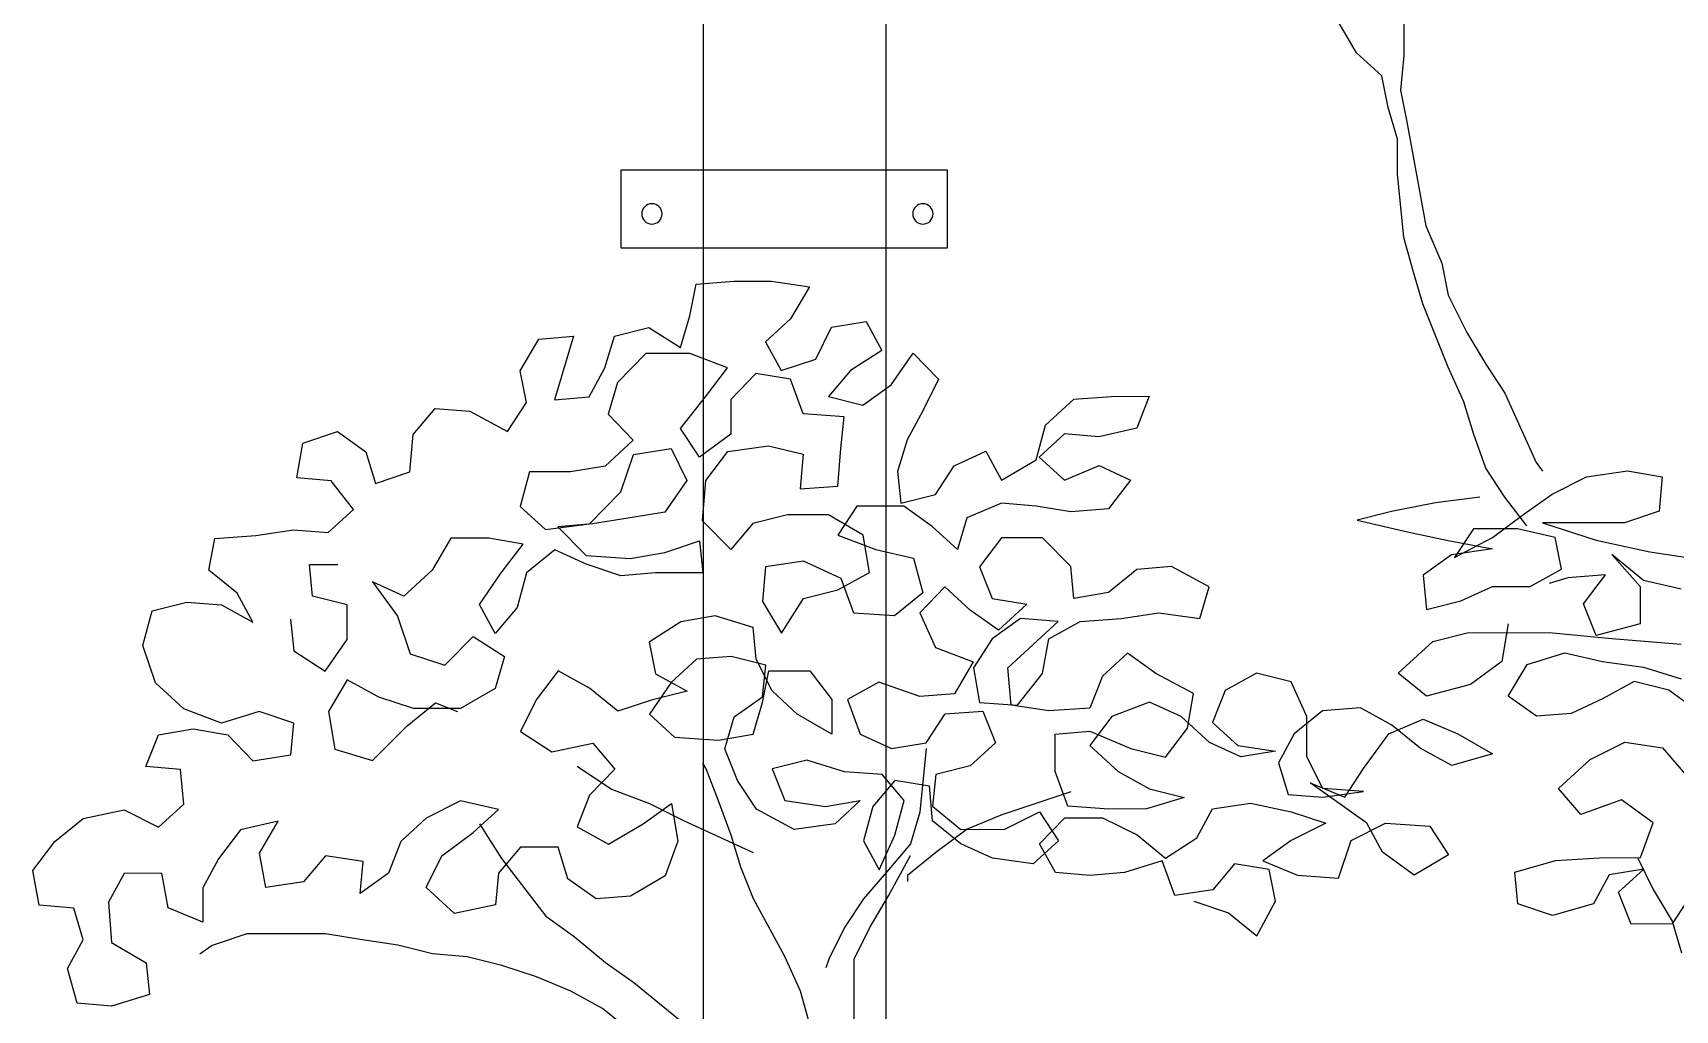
# Model space of a CAD drawing. Header units: inches. Extents: x 295786 to 300745, y 68261 to 70432.
# Drawn here: x 296169.28 to 296201.12, y 70304.6 to 70323.54 of the extents above; entities that cross this region are included whole.
import ezdxf

# ---------------------------------------------------------------- set-up
doc = ezdxf.new("R2010")
doc.units = ezdxf.units.IN
doc.header["$MEASUREMENT"] = 0
for name, color, linetype in [('new line', 2, 'Continuous'), ('POLE', 3, 'Continuous'), ('Tree', 102, 'Continuous')]:
    doc.layers.add(name, color=color, linetype=linetype)

# ---------------------------------------------------------------- blocks, each defined once
blk = doc.blocks.new('SINGLE POST')
at = {"layer": 'POLE', "color": 9}
for p, q in [((118122.677, 38147.414, 6.686), (118122.677, 38225.147, 6.686)), ((118126.218, 38147.405, 6.686), (118126.218, 38225.138, 6.686))]:
    blk.add_line(p, q, dxfattribs=at)
at = {"layer": 'POLE', "color": 9, "elevation": 6.686}
blk.add_lwpolyline([(118121.483, 38205.049), (118127.817, 38205.049), (118127.817, 38203.543), (118121.483, 38203.543)], close=True, dxfattribs=at)
at = {"layer": 'POLE', "color": 9}
for centre in [(118121.962, 38204.2, 6.686), (118127.215, 38204.2, 6.686)]:
    blk.add_circle(centre, 0.197, dxfattribs=at)
blk = doc.blocks.new('T2')
at = {"layer": 'Tree'}
for p, q in [((16.075, 232.408), (16.074, 231.216)), ((17.699, 231.314), (18.349, 232.406)), ((16.831, 230.521), (17.699, 231.314)), ((16.074, 231.216), (16.181, 230.025)), ((16.614, 229.429), (16.831, 230.521)), ((16.181, 230.025), (15.963, 228.933)), ((16.288, 228.337), (16.614, 229.429)), ((15.963, 228.933), (15.31, 225.36)), ((16.286, 227.146), (16.288, 228.337)), ((16.068, 224.962), (16.286, 227.146)), ((15.31, 225.36), (14.767, 224.07)), ((15.742, 223.771), (16.068, 224.962)), ((14.767, 224.07), (14.549, 222.978)), ((15.416, 222.679), (15.742, 223.771)), ((37.835, 223.455), (36.535, 223.257)), ((39.135, 223.453), (37.835, 223.455)), ((40.434, 223.353), (39.135, 223.453)), ((40.65, 222.261), (40.434, 223.353)), ((14.549, 222.978), (13.898, 221.688)), ((36.535, 223.257), (37.184, 222.165)), ((14.547, 220.496), (15.416, 222.679)), ((40.974, 221.169), (40.65, 222.261)), ((13.898, 221.688), (13.247, 220.596)), ((34.585, 222.067), (34.042, 221.075)), ((35.776, 221.868), (34.585, 222.067)), ((36.316, 220.775), (35.776, 221.868)), ((37.184, 222.165), (38.05, 221.37)), ((42.057, 221.863), (40.974, 221.169)), ((43.248, 221.564), (42.057, 221.863)), ((34.042, 221.075), (35.124, 220.379)), ((38.05, 221.37), (37.507, 220.377)), ((43.572, 220.471), (43.248, 221.564)), ((45.847, 221.462), (44.656, 221.563)), ((44.656, 221.563), (45.304, 219.378)), ((46.496, 220.37), (45.847, 221.462)), ((13.247, 220.596), (12.597, 219.604)), ((14.004, 219.305), (14.547, 220.496)), ((32.959, 220.977), (32.092, 220.084)), ((33.716, 219.884), (32.959, 220.977)), ((37.507, 220.377), (36.316, 220.775)), ((39.348, 220.475), (40.648, 220.97)), ((40.648, 220.97), (42.165, 220.969)), ((42.165, 220.969), (43.138, 219.975)), ((32.092, 220.084), (32.632, 218.991)), ((35.124, 220.379), (35.882, 219.485)), ((36.747, 218.889), (37.182, 220.08)), ((37.182, 220.08), (38.373, 220.277)), ((38.373, 220.277), (39.239, 219.383)), ((40.105, 219.482), (39.348, 220.475)), ((43.138, 219.975), (43.462, 218.883)), ((44.113, 219.478), (43.572, 220.471)), ((46.278, 219.278), (46.496, 220.37)), ((12.597, 219.604), (11.511, 217.222)), ((26.134, 219.493), (24.835, 219.494)), ((24.835, 219.494), (25.267, 218.402)), ((27.434, 219.393), (26.134, 219.493)), ((28.408, 218.499), (27.434, 219.393)), ((34.69, 219.188), (33.716, 219.884)), ((35.882, 219.485), (34.69, 219.188)), ((39.239, 219.383), (39.238, 218.192)), ((40.971, 218.389), (40.105, 219.482)), ((45.304, 219.378), (44.113, 219.478)), ((13.678, 218.213), (14.004, 219.305)), ((32.632, 218.991), (33.173, 217.998)), ((35.339, 218.791), (36.747, 218.889)), ((35.447, 217.698), (35.339, 218.791)), ((43.462, 218.883), (42.595, 217.99)), ((46.927, 218.285), (46.278, 219.278)), ((48.228, 218.978), (46.927, 218.285)), ((49.419, 219.077), (48.228, 218.978)), ((50.176, 218.183), (49.419, 219.077)), ((25.267, 218.402), (26.566, 218.103)), ((28.731, 217.307), (28.408, 218.499)), ((40.32, 217.397), (40.971, 218.389)), ((52.776, 218.28), (51.8, 217.585)), ((53.967, 217.882), (52.776, 218.28)), ((13.244, 217.022), (13.678, 218.213)), ((26.566, 218.103), (27.758, 218.201)), ((27.758, 218.201), (28.623, 217.406)), ((33.173, 217.998), (33.496, 216.906)), ((35.554, 216.408), (35.447, 217.698)), ((37.938, 217.796), (36.746, 217.499)), ((39.345, 217.596), (37.938, 217.796)), ((39.238, 218.192), (40.32, 217.397)), ((41.295, 217.694), (40.752, 216.602)), ((42.594, 217.494), (41.295, 217.694)), ((42.595, 217.99), (43.569, 217.096)), ((50.283, 216.892), (50.176, 218.183)), ((54.182, 216.69), (53.967, 217.882)), ((11.511, 217.222), (11.294, 216.925)), ((26.565, 217.11), (25.482, 216.615)), ((27.756, 216.613), (26.565, 217.11)), ((28.623, 217.406), (27.756, 216.613)), ((29.922, 216.611), (28.731, 217.307)), ((30.465, 217.603), (29.922, 216.611)), ((31.547, 217.106), (30.465, 217.603)), ((32.196, 216.113), (31.547, 217.106)), ((36.746, 217.499), (36.853, 216.307)), ((40.103, 216.603), (39.345, 217.596)), ((43.026, 216.203), (42.594, 217.494)), ((43.569, 217.096), (44.76, 216.896)), ((51.8, 217.585), (51.474, 216.494)), ((8.37, 216.927), (7.179, 216.729)), ((7.179, 216.729), (7.286, 215.538)), ((9.778, 216.727), (8.37, 216.927)), ((10.969, 216.131), (9.778, 216.727)), ((12.593, 216.03), (13.244, 217.022)), ((25.482, 216.615), (26.239, 215.621)), ((33.496, 216.906), (33.387, 215.814)), ((40.209, 215.213), (40.103, 216.603)), ((40.752, 216.602), (41.509, 215.509)), ((44.76, 216.896), (46.168, 216.895)), ((46.168, 216.895), (46.491, 215.704)), ((51.474, 216.494), (50.283, 216.892)), ((52.231, 215.6), (52.991, 216.592)), ((52.991, 216.592), (54.182, 216.69)), ((11.943, 215.435), (10.969, 216.131)), ((11.834, 215.038), (12.593, 216.03)), ((13.459, 216.029), (14.976, 215.829)), ((33.387, 215.814), (32.196, 216.113)), ((36.853, 216.307), (35.554, 216.408)), ((44.108, 215.11), (43.026, 216.203)), ((7.286, 215.538), (8.477, 215.14)), ((13.025, 214.64), (11.943, 215.435)), ((14.976, 215.829), (16.491, 215.53)), ((16.491, 215.53), (17.683, 215.231)), ((26.239, 215.621), (27.538, 215.521)), ((27.538, 215.521), (28.73, 215.719)), ((28.73, 215.719), (29.921, 215.817)), ((29.921, 215.817), (31.112, 215.319)), ((32.303, 215.021), (33.279, 215.715)), ((33.279, 215.715), (34.903, 215.713)), ((34.686, 214.721), (35.878, 215.415)), ((34.903, 215.713), (35.552, 214.72)), ((35.878, 215.415), (37.285, 215.414)), ((37.285, 215.414), (38.476, 215.115)), ((41.509, 215.509), (42.7, 215.31)), ((46.491, 215.704), (45.624, 214.91)), ((53.097, 214.805), (52.231, 215.6)), ((8.477, 215.14), (11.293, 215.138)), ((11.293, 215.138), (9.451, 214.543)), ((10.859, 214.642), (12.159, 214.938)), ((12.159, 214.938), (13.675, 214.937)), ((13.675, 214.937), (14.324, 213.944)), ((15.949, 214.836), (14.541, 214.539)), ((17.683, 215.231), (15.949, 214.836)), ((31.112, 215.319), (31.436, 214.227)), ((31.436, 214.227), (32.303, 215.021)), ((38.476, 215.115), (39.234, 214.221)), ((39.234, 214.221), (40.209, 215.213)), ((42.7, 215.31), (44, 215.11)), ((44, 215.11), (45.191, 215.01)), ((45.624, 214.91), (44.108, 215.11)), ((45.191, 215.01), (44.215, 214.018)), ((54.288, 214.903), (53.097, 214.805)), ((55.588, 214.703), (54.288, 214.903)), ((9.451, 214.543), (7.609, 214.148)), ((10.641, 213.55), (10.859, 214.642)), ((14.541, 214.539), (13.024, 214.243)), ((14.324, 213.944), (13.025, 214.64)), ((27.536, 213.635), (28.512, 214.627)), ((28.512, 214.627), (29.92, 214.626)), ((29.92, 214.626), (30.677, 213.632)), ((35.552, 214.72), (34.252, 214.225)), ((34.468, 213.43), (34.686, 214.721)), ((40.317, 214.518), (40.208, 213.426)), ((41.508, 214.119), (40.317, 214.518)), ((46.382, 214.413), (47.573, 214.611)), ((47.139, 213.42), (46.382, 214.413)), ((47.573, 214.611), (48.873, 214.61)), ((48.873, 214.61), (49.522, 213.517)), ((56.996, 214.603), (55.588, 214.703)), ((57.211, 213.511), (56.996, 214.603)), ((7.609, 214.148), (6.309, 213.95)), ((7.825, 213.155), (8.909, 214.047)), ((8.909, 214.047), (7.933, 212.956)), ((13.024, 214.243), (14.432, 214.043)), ((14.432, 214.043), (15.406, 213.347)), ((32.952, 213.928), (32.626, 212.737)), ((34.252, 214.225), (32.952, 213.928)), ((35.442, 213.231), (36.742, 213.826)), ((36.742, 213.826), (38.042, 213.626)), ((42.699, 213.92), (41.508, 214.119)), ((44.215, 214.018), (42.699, 213.92)), ((43.023, 213.324), (44.215, 213.72)), ((44.215, 213.72), (45.299, 214.216)), ((45.299, 214.216), (46.273, 213.42)), ((53.746, 213.712), (52.771, 213.713)), ((53.636, 212.62), (53.746, 213.712)), ((6.525, 212.858), (7.825, 213.155)), ((9.882, 212.359), (9.125, 213.352)), ((9.125, 213.352), (10.424, 213.252)), ((10.424, 213.252), (11.074, 213.053)), ((11.724, 212.953), (10.641, 213.55)), ((15.406, 213.347), (15.297, 212.156)), ((22.77, 212.944), (24.071, 213.638)), ((24.071, 213.638), (25.262, 213.537)), ((25.262, 213.537), (26.236, 212.742)), ((27.427, 212.543), (27.536, 213.635)), ((30.677, 213.632), (30.243, 212.54)), ((35.55, 212.834), (34.468, 213.43)), ((35.008, 212.04), (35.442, 213.231)), ((38.042, 213.626), (38.149, 212.435)), ((40.208, 213.426), (41.832, 213.424)), ((41.832, 213.424), (43.023, 213.324)), ((46.273, 213.42), (46.596, 212.229)), ((47.896, 212.327), (47.139, 213.42)), ((49.522, 213.517), (50.496, 212.623)), ((56.236, 212.717), (57.211, 213.511)), ((7.933, 212.956), (7.932, 211.666)), ((13.023, 212.952), (11.724, 212.953)), ((14.106, 212.455), (13.023, 212.952)), ((23.094, 211.851), (22.77, 212.944)), ((26.236, 212.742), (27.427, 212.543)), ((31.001, 212.143), (31.868, 212.936)), ((31.868, 212.936), (32.733, 212.042)), ((32.626, 212.737), (33.6, 211.942)), ((36.741, 212.535), (35.55, 212.834)), ((50.496, 212.623), (51.579, 213.118)), ((51.579, 213.118), (50.712, 211.928)), ((52.445, 212.323), (53.636, 212.62)), ((55.693, 211.725), (56.236, 212.717)), ((9.448, 211.267), (9.882, 212.359)), ((15.297, 212.156), (14.106, 212.455)), ((24.502, 212.049), (23.094, 211.851)), ((25.802, 211.849), (24.502, 212.049)), ((30.243, 212.54), (29.051, 212.343)), ((29.051, 212.343), (30.025, 211.449)), ((30.025, 211.449), (31.001, 212.143)), ((32.733, 212.042), (32.191, 210.851)), ((33.6, 211.942), (35.008, 212.04)), ((37.498, 211.343), (36.741, 212.535)), ((38.149, 212.435), (37.498, 211.343)), ((46.596, 212.229), (47.354, 211.335)), ((47.354, 211.335), (47.896, 212.327)), ((52.444, 211.132), (52.445, 212.323)), ((56.777, 212.32), (55.693, 211.725)), ((57.968, 212.418), (56.777, 212.32)), ((59.159, 212.119), (57.968, 212.418)), ((59.483, 210.927), (59.159, 212.119)), ((7.932, 211.666), (9.448, 211.267)), ((12.48, 211.662), (12.696, 210.371)), ((27.21, 211.749), (25.802, 211.849)), ((28.292, 211.152), (27.21, 211.749)), ((27.968, 211.748), (29.268, 211.846)), ((29.699, 210.158), (27.968, 211.748)), ((29.268, 211.846), (30.242, 211.151)), ((38.364, 210.449), (38.473, 211.541)), ((38.473, 211.541), (39.773, 211.937)), ((39.773, 211.937), (40.964, 211.737)), ((40.964, 211.737), (42.046, 211.041)), ((50.712, 211.928), (50.277, 210.637)), ((54.394, 211.825), (54.284, 210.733)), ((8.906, 211.168), (6.523, 210.972)), ((11.072, 211.365), (8.906, 211.168)), ((13.888, 211.363), (11.072, 211.365)), ((15.079, 211.064), (13.888, 211.363)), ((16.269, 209.971), (15.079, 211.064)), ((28.508, 209.961), (28.292, 211.152)), ((30.242, 211.151), (30.89, 210.157)), ((42.046, 211.041), (41.829, 209.949)), ((48.112, 211.235), (47.028, 210.541)), ((49.085, 210.241), (48.112, 211.235)), ((53.201, 210.039), (52.444, 211.132)), ((59.049, 209.637), (59.483, 210.927)), ((9.23, 210.374), (7.822, 210.177)), ((10.53, 210.671), (9.23, 210.374)), ((11.829, 210.273), (10.53, 210.671)), ((12.696, 210.371), (13.778, 209.576)), ((24.609, 209.964), (25.584, 210.658)), ((25.584, 210.658), (26.45, 209.863)), ((32.191, 210.851), (30.891, 210.356)), ((30.891, 210.356), (31.539, 209.263)), ((37.821, 209.357), (38.364, 210.449)), ((38.038, 210.251), (39.23, 210.547)), ((39.23, 210.547), (40.421, 210.447)), ((40.421, 210.447), (41.287, 209.652)), ((47.028, 210.541), (47.352, 209.448)), ((50.277, 210.637), (49.085, 210.241)), ((54.284, 210.733), (53.201, 210.039)), ((7.822, 210.177), (6.522, 209.781)), ((12.478, 209.18), (11.829, 210.273)), ((15.294, 209.178), (16.269, 209.971)), ((19.951, 209.67), (21.143, 209.967)), ((21.143, 209.967), (22.225, 209.37)), ((23.308, 209.27), (24.609, 209.964)), ((26.45, 209.863), (26.882, 208.771)), ((29.373, 208.868), (28.508, 209.961)), ((29.589, 208.868), (29.699, 210.158)), ((30.89, 210.157), (30.673, 208.966)), ((36.522, 210.053), (35.763, 209.061)), ((37.93, 210.052), (36.522, 210.053)), ((38.145, 208.96), (37.93, 210.052)), ((38.146, 209.158), (38.038, 210.251)), ((41.829, 209.949), (40.745, 209.355)), ((44.103, 209.451), (45.186, 210.046)), ((45.186, 210.046), (45.943, 209.053)), ((51.359, 209.147), (52.442, 209.742)), ((52.442, 209.742), (53.091, 208.649)), ((5.871, 208.59), (6.955, 209.383)), ((6.955, 209.383), (8.146, 209.68)), ((8.146, 209.68), (9.229, 209.083)), ((11.503, 208.486), (12.478, 209.18)), ((13.778, 209.576), (15.294, 209.178)), ((19.409, 208.479), (19.951, 209.67)), ((22.225, 209.37), (22.657, 208.278)), ((23.524, 208.079), (23.308, 209.27)), ((31.539, 209.263), (32.731, 209.163)), ((32.731, 209.163), (34.139, 209.658)), ((34.139, 209.658), (35.221, 209.062)), ((36.954, 208.564), (37.821, 209.357)), ((40.745, 209.355), (41.936, 209.056)), ((41.287, 209.652), (42.044, 208.559)), ((43.127, 208.658), (44.103, 209.451)), ((47.352, 209.448), (48.542, 208.753)), ((58.073, 208.745), (59.049, 209.637)), ((9.229, 209.083), (10.311, 208.586)), ((16.484, 208.184), (17.568, 208.779)), ((17.568, 208.779), (18.867, 208.678)), ((18.867, 208.678), (19.841, 207.883)), ((23.741, 208.476), (24.824, 208.971)), ((24.824, 208.971), (26.123, 208.474)), ((26.882, 208.771), (28.29, 208.67)), ((28.29, 208.67), (29.589, 208.868)), ((30.673, 208.966), (29.373, 208.868)), ((30.564, 208.668), (30.13, 207.577)), ((31.863, 208.568), (30.564, 208.668)), ((35.221, 209.062), (34.787, 207.871)), ((35.763, 209.061), (35.762, 207.87)), ((38.469, 207.867), (38.145, 208.96)), ((39.12, 208.463), (38.146, 209.158)), ((41.936, 209.056), (43.127, 208.658)), ((45.943, 209.053), (46.484, 207.96)), ((48.542, 208.753), (50.167, 208.751)), ((49.409, 208.95), (48.65, 208.653)), ((50.383, 208.155), (49.409, 208.95)), ((50.167, 208.751), (51.359, 209.147)), ((53.091, 208.649), (52.873, 207.359)), ((54.282, 208.251), (55.474, 208.647)), ((55.474, 208.647), (56.773, 208.249)), ((56.773, 208.249), (58.073, 208.745)), ((10.311, 208.586), (11.503, 208.486)), ((15.401, 208.383), (14.209, 207.888)), ((16.592, 207.886), (15.401, 208.383)), ((15.509, 207.39), (16.484, 208.184)), ((19.407, 207.089), (19.409, 208.479)), ((22.657, 208.278), (21.79, 207.484)), ((22.765, 207.583), (23.741, 208.476)), ((24.281, 207.085), (23.524, 208.079)), ((26.123, 208.474), (26.88, 207.48)), ((32.512, 207.575), (31.863, 208.568)), ((35.762, 207.87), (36.954, 208.564)), ((39.443, 207.37), (39.12, 208.463)), ((42.044, 208.559), (41.177, 207.766)), ((51.573, 206.963), (50.383, 208.155)), ((54.389, 207.159), (54.282, 208.251)), ((57.747, 208.05), (56.556, 207.852)), ((58.938, 207.85), (57.747, 208.05)), ((8.469, 207.595), (7.169, 207.397)), ((9.66, 206.998), (8.469, 207.595)), ((14.209, 207.888), (13.017, 207.194)), ((17.457, 206.694), (16.592, 207.886)), ((19.841, 207.883), (20.382, 206.89)), ((21.79, 207.484), (20.49, 207.287)), ((21.682, 207.087), (22.765, 207.583)), ((26.881, 207.976), (25.472, 207.382)), ((28.072, 207.876), (26.881, 207.976)), ((28.071, 206.586), (28.072, 207.876)), ((30.13, 207.577), (30.995, 206.782)), ((33.703, 207.375), (32.512, 207.575)), ((34.787, 207.871), (33.703, 207.375)), ((39.66, 207.668), (38.469, 207.867)), ((41.177, 207.766), (39.66, 207.668)), ((43.992, 207.565), (43.233, 206.672)), ((45.4, 207.266), (43.992, 207.565)), ((46.484, 207.96), (45.4, 207.266)), ((56.556, 207.852), (55.688, 206.96)), ((59.371, 206.758), (58.938, 207.85)), ((7.169, 207.397), (6.302, 206.405)), ((10.742, 206.004), (9.66, 206.998)), ((13.017, 207.194), (14.425, 206.796)), ((14.425, 206.796), (15.509, 207.39)), ((18.865, 205.998), (19.407, 207.089)), ((20.49, 207.287), (21.682, 207.087)), ((25.472, 207.382), (24.281, 207.085)), ((26.88, 207.48), (25.905, 206.587)), ((32.512, 207.376), (32.727, 205.192)), ((35.327, 206.58), (36.627, 206.976)), ((36.627, 206.976), (37.818, 206.677)), ((39.009, 206.279), (39.443, 207.37)), ((52.873, 207.359), (51.573, 206.963)), ((55.688, 206.96), (54.389, 207.159)), ((18.106, 205.7), (17.457, 206.694)), ((20.382, 206.89), (20.056, 205.798)), ((25.905, 206.587), (24.821, 205.993)), ((27.637, 205.395), (28.071, 206.586)), ((30.995, 206.782), (32.186, 206.483)), ((32.186, 206.483), (32.294, 205.391)), ((33.268, 205.588), (34.027, 206.481)), ((34.027, 206.481), (35.327, 206.58)), ((37.818, 206.677), (37.384, 205.585)), ((39.658, 205.583), (40.093, 206.675)), ((40.093, 206.675), (40.201, 206.873)), ((43.233, 206.672), (44.099, 205.778)), ((44.533, 206.77), (43.341, 205.977)), ((58.07, 205.468), (58.179, 206.66)), ((58.179, 206.66), (59.371, 206.758)), ((9.983, 205.112), (10.742, 206.004)), ((17.347, 204.808), (19.298, 206.196)), ((17.457, 205.9), (18.865, 205.998)), ((18.864, 205.7), (17.457, 205.9)), ((19.298, 206.196), (18.106, 205.7)), ((20.056, 205.798), (18.864, 205.7)), ((24.821, 205.993), (23.63, 205.696)), ((27.529, 205.891), (29.911, 205.095)), ((32.293, 204.894), (32.403, 206.086)), ((32.403, 206.086), (33.594, 206.283)), ((33.594, 206.283), (34.351, 205.389)), ((38.358, 205.286), (39.009, 206.279)), ((43.341, 205.977), (42.041, 205.482)), ((7.492, 204.816), (8.575, 205.609)), ((8.575, 205.609), (9.983, 205.112)), ((21.355, 205.499), (19.947, 205.203)), ((22.655, 205.3), (21.355, 205.499)), ((23.195, 204.306), (22.655, 205.3)), ((23.63, 205.696), (24.929, 205.298)), ((24.929, 205.298), (26.228, 205.297)), ((26.228, 205.297), (27.637, 205.395)), ((32.294, 205.391), (31.318, 204.597)), ((33.592, 204.397), (33.268, 205.588)), ((34.351, 205.389), (34.675, 204.197)), ((35.976, 205.388), (34.785, 205.587)), ((34.785, 205.587), (35.65, 204.792)), ((37.384, 205.585), (35.976, 205.388)), ((37.058, 204.593), (38.358, 205.286)), ((39.224, 204.392), (39.658, 205.583)), ((42.041, 205.482), (40.849, 204.887)), ((41.283, 205.482), (41.065, 204.192)), ((42.257, 204.787), (41.283, 205.482)), ((44.099, 205.778), (44.531, 204.686)), ((47.239, 205.279), (48.539, 205.576)), ((48.105, 204.484), (47.239, 205.279)), ((48.539, 205.576), (49.73, 204.979)), ((58.935, 204.673), (58.07, 205.468)), ((60.127, 205.268), (58.935, 204.673)), ((61.535, 204.969), (60.127, 205.268)), ((7.924, 203.624), (7.492, 204.816)), ((15.181, 204.71), (14.53, 203.718)), ((16.697, 204.808), (15.181, 204.71)), ((17.888, 204.211), (16.697, 204.808)), ((16.805, 203.815), (17.347, 204.808)), ((19.947, 205.203), (18.755, 204.806)), ((18.755, 204.806), (19.946, 204.21)), ((26.445, 204.999), (25.253, 204.404)), ((27.744, 204.997), (26.445, 204.999)), ((28.61, 204.103), (27.744, 204.997)), ((28.611, 205.195), (27.96, 204.203)), ((29.802, 204.599), (28.611, 205.195)), ((29.911, 205.095), (31.101, 204.598)), ((31.318, 204.101), (32.293, 204.894)), ((32.727, 205.192), (33.05, 204.099)), ((35.65, 204.792), (37.058, 204.593)), ((40.849, 204.887), (38.465, 203.797)), ((43.447, 204.091), (42.257, 204.787)), ((44.531, 204.686), (43.447, 204.091)), ((47.889, 204.782), (47.129, 203.591)), ((49.73, 204.979), (50.595, 204.184)), ((55.469, 203.783), (54.82, 204.875)), ((54.82, 204.875), (56.119, 204.577)), ((62.509, 204.174), (61.535, 204.969)), ((18.32, 202.921), (17.888, 204.211)), ((19.946, 204.21), (20.92, 203.514)), ((24.277, 203.61), (23.195, 204.306)), ((25.253, 204.404), (24.277, 203.61)), ((27.96, 204.203), (28.826, 203.408)), ((28.067, 203.111), (28.61, 204.103)), ((31.318, 204.597), (29.802, 204.599)), ((30.234, 203.605), (31.318, 204.101)), ((31.101, 204.598), (32.184, 203.802)), ((33.05, 204.099), (33.808, 203.205)), ((34.132, 203.205), (33.592, 204.397)), ((34.675, 204.197), (34.132, 203.205)), ((38.898, 203.3), (39.224, 204.392)), ((41.065, 204.192), (41.497, 203)), ((49.187, 203.689), (48.105, 204.484)), ((50.595, 204.184), (51.028, 203.092)), ((56.119, 204.577), (56.876, 203.583)), ((63.266, 203.181), (62.509, 204.174)), ((8.032, 203.624), (7.489, 202.533)), ((9.332, 203.623), (7.924, 203.624)), ((10.848, 203.522), (9.332, 203.623)), ((14.53, 203.718), (15.721, 203.022)), ((15.721, 203.022), (16.805, 203.815)), ((28.826, 203.408), (30.234, 203.605)), ((32.184, 203.802), (33.158, 203.007)), ((33.807, 202.312), (33.05, 203.702)), ((44.854, 202.898), (45.18, 203.99)), ((45.18, 203.99), (46.48, 203.989)), ((47.129, 203.591), (45.611, 201.607)), ((46.48, 203.989), (47.237, 203.095)), ((49.727, 202.596), (49.187, 203.689)), ((51.894, 203.488), (53.194, 203.685)), ((53.194, 203.685), (53.951, 202.791)), ((55.251, 202.592), (55.469, 203.783)), ((56.876, 203.583), (57.417, 202.59)), ((8.681, 202.432), (7.815, 203.227)), ((7.815, 203.227), (9.006, 203.028)), ((9.006, 203.028), (9.547, 202.034)), ((12.255, 203.124), (10.848, 203.522)), ((12.146, 202.032), (12.255, 203.124)), ((19.728, 203.019), (18.32, 202.921)), ((20.92, 203.514), (19.728, 203.019)), ((20.485, 202.124), (20.703, 203.216)), ((20.703, 203.216), (21.895, 203.414)), ((21.895, 203.414), (22.652, 202.52)), ((23.951, 202.32), (24.386, 203.511)), ((24.386, 203.511), (25.685, 203.113)), ((25.685, 203.113), (26.876, 203.013)), ((26.876, 203.013), (28.067, 203.111)), ((33.158, 203.007), (33.157, 202.809)), ((33.808, 203.205), (34.673, 202.212)), ((38.464, 202.209), (38.898, 203.3)), ((41.497, 203), (42.688, 202.304)), ((47.237, 203.095), (47.344, 202.003)), ((51.028, 203.092), (52.002, 202.396)), ((52.002, 202.396), (51.894, 203.488)), ((58.608, 201.894), (58.825, 203.085)), ((58.825, 203.085), (60.125, 203.084)), ((60.125, 203.084), (60.666, 202.091)), ((63.048, 201.989), (63.266, 203.181)), ((7.489, 202.533), (6.838, 201.441)), ((8.246, 201.341), (8.681, 202.432)), ((22.652, 202.52), (23.951, 202.32)), ((43.879, 202.204), (44.854, 202.898)), ((48.752, 201.704), (49.727, 202.596)), ((53.951, 202.791), (55.251, 202.592)), ((57.417, 202.59), (57.416, 201.399)), ((6.19, 202.335), (6.838, 201.342)), ((9.547, 202.034), (10.954, 201.636)), ((10.954, 201.636), (12.146, 202.032)), ((21.134, 200.933), (20.485, 202.124)), ((23.301, 202.122), (22.109, 201.726)), ((34.455, 201.219), (33.807, 202.312)), ((34.673, 202.212), (35.322, 201.219)), ((37.379, 200.224), (38.464, 202.209)), ((42.688, 202.304), (43.879, 202.204)), ((47.344, 202.003), (48.752, 201.704)), ((57.416, 201.399), (58.608, 201.894)), ((60.666, 202.091), (60.556, 200.701)), ((61.531, 200.799), (61.857, 201.891)), ((61.857, 201.891), (63.048, 201.989)), ((6.838, 201.441), (6.512, 200.349)), ((6.838, 201.342), (8.246, 201.341)), ((22.109, 201.726), (21.134, 200.933)), ((45.611, 201.607), (44.636, 200.913)), ((34.996, 200.127), (34.455, 201.219)), ((35.322, 201.219), (35.862, 200.126)), ((44.636, 200.913), (43.552, 200.02)), ((50.7, 200.61), (52, 200.807)), ((52, 200.807), (53.192, 201.005)), ((53.192, 201.005), (55.899, 201.003)), ((55.899, 201.003), (57.09, 200.605)), ((60.556, 200.701), (59.364, 200.007)), ((62.071, 199.806), (61.531, 200.799)), ((36.836, 199.033), (37.379, 200.224)), ((47.126, 199.918), (48.317, 200.215)), ((48.317, 200.215), (49.509, 200.313)), ((49.509, 200.313), (50.7, 200.61)), ((57.09, 200.605), (57.523, 200.306)), ((34.992, 196.354), (34.996, 200.127)), ((35.862, 200.126), (35.97, 199.828)), ((43.552, 200.02), (42.576, 199.326)), ((45.934, 199.522), (47.126, 199.918)), ((59.364, 200.007), (59.254, 198.915)), ((61.745, 198.615), (62.071, 199.806)), ((36.51, 197.842), (36.836, 199.033)), ((42.576, 199.326), (40.625, 197.739)), ((43.658, 198.432), (44.742, 199.027)), ((44.742, 199.027), (45.934, 199.522)), ((59.254, 198.915), (60.554, 198.517)), ((60.554, 198.517), (61.745, 198.615)), ((42.683, 197.638), (43.658, 198.432))]:
    blk.add_line(p, q, dxfattribs=at)

msp = doc.modelspace()

# ---------------------------------------------------------------- block references
at = {"layer": 'new line', "xscale": -1}
msp.add_blockref('SINGLE POST', (414308.49392693, 32115.82824278, -6.68587187), dxfattribs=at)
at = {"layer": 'Tree', "xscale": -0.5632000000000001, "yscale": 0.5632000000000001, "zscale": 0.5632000000000001}
msp.add_blockref('T2', (296204.90782938, 70192.87553544), dxfattribs=at)

doc.saveas('drawing.dxf')
